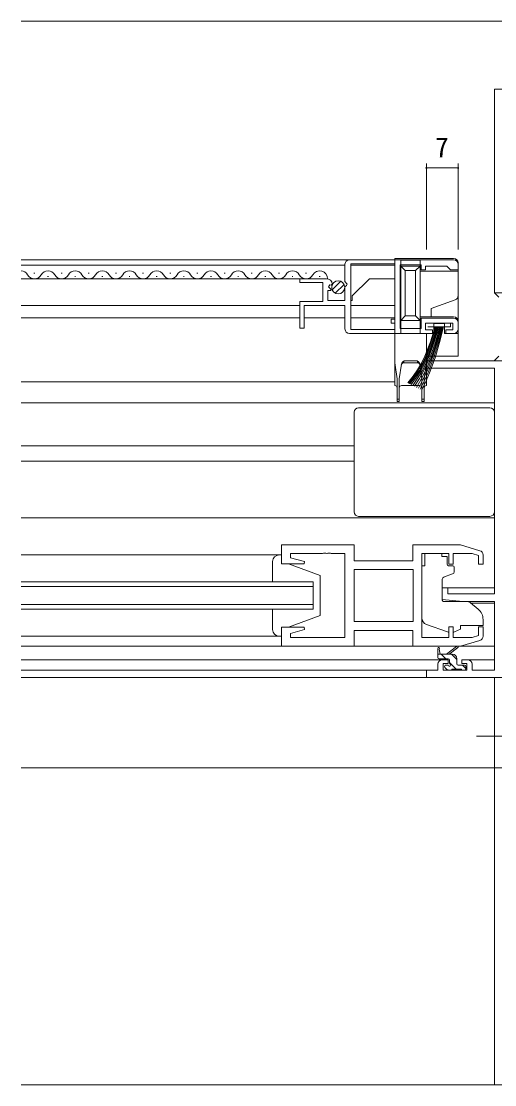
# Model space of a CAD drawing. Units: millimetres, scale not verified. Extents: x -567 to 567, y -403 to 403.
# Drawn here: x 260.3 to 364.8, y -238.5 to -3.5 of the extents above; entities that cross this region are included whole.
import ezdxf
from ezdxf.enums import TextEntityAlignment as Align

# ---------------------------------------------------------------- set-up
doc = ezdxf.new("R2010")
doc.units = ezdxf.units.MM
doc.header["$LTSCALE"] = 2
doc.linetypes.add('USER2', pattern=[13, 10, -1, 1, -1])
for name, color, linetype, lineweight in [('0-3_YKK_11', 7, 'Continuous', 18), ('0-4_YKK_12', 2, 'Continuous', 18), ('0-5_YSS_K', 3, 'Continuous', 18), ('0-6_YKK_13', 4, 'Continuous', 18), ('0-7_YKK_D', 6, 'Continuous', 18)]:
    doc.layers.add(name, color=color, linetype=linetype, lineweight=lineweight)
doc.styles.add('ＭＳ ゴシック', font='')
doc.styles.get('ＭＳ ゴシック').set_extended_font_data('MS Gothic')

msp = doc.modelspace()

# ---------------------------------------------------------------- linework, layer by layer
at = {"layer": '0-3_YKK_11'}
for p, q in [((332.762, -56.201), (355.762, -56.201)), ((331.762, -61.032), (331.762, -57.201)), ((333.062, -71.601), (333.062, -57.101)), ((333.062, -57.101), (342.762, -57.101)), ((333.062, -71.601), (333.062, -57.101)), ((342.762, -57.101), (342.762, -69.301)), ((343.962, -57.301), (343.962, -71.401)), ((348.562, -57.301), (343.962, -57.301)), ((348.562, -58.401), (348.562, -57.301)), ((349.562, -58.401), (348.562, -58.401)), ((349.562, -57.601), (349.562, -58.401)), ((354.262, -57.601), (349.562, -57.601)), ((354.762, -58.101), (354.262, -57.601)), ((355.062, -58.401), (354.762, -58.101)), ((356.762, -58.401), (355.062, -58.401)), ((356.762, -57.201), (356.762, -58.401)), ((321.762, -60.401), (327.667, -60.401)), ((321.762, -61.201), (321.762, -60.401)), ((332.215, -61.572), (331.762, -61.032)), ((326.862, -61.201), (321.762, -61.201)), ((326.862, -65.401), (326.862, -61.201)), ((327.962, -63.001), (327.962, -65.201)), ((328.579, -63.001), (327.962, -63.001)), ((328.391, -61.708), (328.121, -62.177)), ((328.121, -62.177), (328.686, -62.742)), ((328.71, -61.794), (328.391, -61.708)), ((328.686, -62.742), (328.579, -63.001)), ((328.961, -61.582), (328.71, -61.794)), ((331.762, -62.201), (332.062, -61.901)), ((331.762, -65.201), (331.762, -62.201)), ((332.062, -61.901), (332.215, -61.572)), ((321.762, -65.401), (326.862, -65.401)), ((321.762, -71.301), (321.762, -65.401)), ((327.962, -65.201), (331.762, -65.201)), ((322.762, -66.301), (322.762, -71.301)), ((331.762, -66.301), (322.762, -66.301)), ((331.762, -71.501), (331.762, -66.301)), ((341.962, -69.301), (341.962, -70.201)), ((342.762, -69.301), (341.962, -69.301)), ((341.962, -70.201), (342.762, -70.201)), ((342.762, -70.201), (342.762, -71.601)), ((348.562, -69.101), (355.762, -69.101)), ((348.562, -71.401), (348.562, -69.101)), ((349.562, -70.201), (349.562, -71.701)), ((355.562, -70.201), (349.562, -70.201)), ((355.562, -71.701), (355.562, -70.201)), ((356.762, -70.101), (356.762, -71.501)), ((322.762, -71.301), (321.762, -71.301)), ((351.062, -72.501), (332.762, -72.501)), ((342.762, -71.601), (333.062, -71.601)), ((343.962, -71.401), (348.562, -71.401)), ((349.562, -71.701), (351.062, -71.701)), ((351.062, -71.701), (351.062, -72.501)), ((354.062, -71.701), (355.562, -71.701)), ((354.062, -72.501), (354.062, -71.701)), ((355.762, -72.501), (354.062, -72.501)), ((349.764, -78.501), (349.764, -80.131)), ((374.764, -78.501), (349.764, -78.501)), ((349.764, -80.131), (364.764, -80.131)), ((364.764, -80.131), (364.764, -130.001)), ((317.764, -119.201), (317.764, -123.401)), ((333.764, -119.201), (317.764, -119.201)), ((333.764, -122.701), (333.764, -119.201)), ((346.764, -119.201), (346.764, -122.701)), ((357.264, -119.201), (346.764, -119.201)), ((361.552, -120.487), (357.264, -119.201)), ((319.694, -121.131), (326.806, -121.131)), ((319.694, -122.048), (319.694, -121.131)), ((322.793, -122.878), (319.694, -122.048)), ((326.806, -121.131), (326.989, -121.011)), ((326.989, -121.011), (327.539, -121.011)), ((327.539, -121.011), (327.722, -121.131)), ((327.722, -121.131), (327.806, -121.131)), ((327.806, -121.131), (327.989, -121.011)), ((327.989, -121.011), (328.539, -121.011)), ((328.539, -121.011), (328.722, -121.131)), ((328.722, -121.131), (331.764, -121.131)), ((331.764, -121.131), (331.764, -139.671)), ((348.764, -121.131), (354.664, -121.131)), ((348.764, -139.671), (348.764, -121.131)), ((354.664, -121.131), (354.664, -123.501)), ((355.664, -121.131), (359.869, -121.131)), ((355.664, -123.501), (355.664, -121.131)), ((359.869, -121.131), (361.264, -121.549)), ((361.264, -121.549), (361.264, -123.501)), ((362.264, -123.501), (362.264, -121.445)), ((317.764, -123.401), (322.725, -123.401)), ((322.725, -123.401), (322.793, -122.878)), ((346.764, -122.701), (333.764, -122.701)), ((354.664, -123.501), (355.664, -123.501)), ((361.264, -123.501), (362.264, -123.501)), ((333.764, -124.631), (333.764, -136.171)), ((346.834, -124.631), (333.764, -124.631)), ((346.834, -136.171), (346.834, -124.631)), ((353.264, -128.701), (353.264, -131.307)), ((354.464, -128.701), (353.264, -128.701)), ((354.464, -130.001), (354.464, -128.701)), ((353.264, -131.307), (357.764, -131.701)), ((364.764, -130.001), (354.464, -130.001)), ((357.764, -131.701), (364.764, -131.701)), ((364.764, -131.701), (364.764, -146.871)), ((333.764, -136.171), (346.834, -136.171)), ((333.764, -136.171), (346.834, -136.171)), ((317.764, -137.401), (317.764, -141.601)), ((322.725, -137.401), (317.764, -137.401)), ((319.694, -138.753), (322.793, -137.923)), ((322.793, -137.923), (322.725, -137.401)), ((333.764, -138.101), (346.764, -138.101)), ((333.764, -141.601), (333.764, -138.101)), ((346.764, -138.101), (346.764, -141.601)), ((354.664, -137.301), (354.664, -139.671)), ((355.664, -137.301), (354.664, -137.301)), ((355.664, -139.671), (355.664, -137.301)), ((361.264, -137.301), (361.264, -139.252)), ((362.264, -137.301), (361.264, -137.301)), ((362.264, -139.357), (362.264, -137.301)), ((319.694, -139.671), (319.694, -138.753)), ((331.764, -139.671), (319.694, -139.671)), ((354.664, -139.671), (348.764, -139.671)), ((359.869, -139.671), (355.664, -139.671)), ((357.264, -141.601), (361.552, -140.314)), ((361.264, -139.252), (359.869, -139.671)), ((317.764, -141.601), (333.764, -141.601)), ((346.764, -141.601), (357.264, -141.601)), ((352.264, -145.601), (352.264, -146.871)), ((354.564, -144.601), (353.264, -144.601)), ((353.464, -145.401), (354.564, -145.401)), ((353.464, -146.871), (353.464, -145.401)), ((354.564, -145.401), (354.564, -144.601)), ((357.564, -144.601), (357.564, -145.401)), ((358.864, -144.601), (357.564, -144.601)), ((357.564, -145.401), (358.664, -145.401)), ((358.664, -145.401), (358.664, -146.871)), ((359.864, -146.871), (359.864, -145.601)), ((349.764, -146.871), (349.764, -148.501)), ((352.264, -146.871), (349.764, -146.871)), ((358.664, -146.871), (353.464, -146.871)), ((364.764, -146.871), (359.864, -146.871)), ((349.764, -148.501), (374.764, -148.501)), ((364.764, -148.501), (374.764, -148.501)), ((364.764, -168.501), (364.764, -148.501)), ((367.764, -168.501), (364.764, -168.501))]:
    msp.add_line(p, q, dxfattribs=at)
for centre, radius, start, end in [((332.762, -57.201), 1, 90.00001, 179.99999), ((355.762, -57.201), 1, 0.00001, 89.99999), ((327.667, -61.701), 1.3, 5.2159, 90.00002), ((355.762, -70.101), 1, 0.00001, 89.99999), ((332.762, -71.501), 1, 180.00001, 269.99999), ((355.762, -71.501), 1, 270.00001, 359.99999), ((361.264, -121.445), 1, 359.99996, 73.30074), ((361.264, -139.357), 1, 286.69926, 0.00004), ((353.264, -145.601), 1, 90.00001, 179.99999), ((358.864, -145.601), 1, 0.00001, 89.99999)]:
    msp.add_arc(centre, radius, start, end, dxfattribs=at)
at = {"layer": '0-4_YKK_12'}
for p, q in [((260.264, -3.502), (381.764, -3.502)), ((342.765, -56.201), (260.264, -56.201)), ((331.762, -57.401), (260.264, -57.401)), ((333.062, -57.401), (342.765, -57.401)), ((342.765, -57.392), (342.764, -69.028)), ((322.162, -60.401), (260.264, -60.401)), ((263.267, -59.141), (263.067, -59.141)), ((266.267, -59.901), (266.067, -59.901)), ((269.267, -59.141), (269.067, -59.141)), ((272.267, -59.901), (272.067, -59.901)), ((275.267, -59.141), (275.067, -59.141)), ((278.267, -59.901), (278.067, -59.901)), ((281.267, -59.141), (281.067, -59.141)), ((284.267, -59.901), (284.067, -59.901)), ((287.267, -59.141), (287.067, -59.141)), ((290.267, -59.901), (290.067, -59.901)), ((293.267, -59.141), (293.067, -59.141)), ((296.267, -59.901), (296.067, -59.901)), ((299.267, -59.141), (299.067, -59.141)), ((302.267, -59.901), (302.067, -59.901)), ((305.267, -59.141), (305.067, -59.141)), ((308.267, -59.901), (308.067, -59.901)), ((311.267, -59.141), (311.067, -59.141)), ((314.267, -59.901), (314.067, -59.901)), ((317.267, -59.141), (317.067, -59.141)), ((320.267, -59.901), (320.067, -59.901)), ((323.267, -59.141), (323.067, -59.141)), ((326.267, -59.901), (326.067, -59.901)), ((333.362, -64.201), (337.162, -60.401)), ((337.162, -60.401), (342.764, -60.401)), ((333.362, -65.201), (333.062, -65.201)), ((333.362, -65.201), (333.362, -64.201)), ((321.762, -66.301), (260.264, -66.301)), ((333.062, -66.301), (342.763, -66.301)), ((342.762, -66.401), (342.762, -83.201)), ((321.762, -69.001), (260.264, -69.001)), ((322.762, -69.001), (331.762, -69.001)), ((333.062, -69.001), (342.763, -69.001)), ((260.264, -83.201), (342.762, -83.201)), ((260.264, -87.801), (364.764, -87.801)), ((260.264, -97.301), (333.764, -97.301)), ((260.264, -100.701), (333.764, -100.701)), ((260.264, -113.201), (364.764, -113.201)), ((324.764, -127.401), (260.264, -127.401)), ((260.264, -128.401), (324.764, -128.401)), ((324.764, -133.401), (324.764, -127.401)), ((353.264, -128.701), (364.764, -128.701)), ((324.764, -132.401), (260.264, -132.401)), ((260.264, -133.401), (324.764, -133.401)), ((359.641, -132.101), (364.764, -132.101)), ((260.264, -141.601), (318.264, -141.601)), ((260.264, -144.601), (353.264, -144.601)), ((358.864, -144.601), (364.764, -144.601)), ((350.064, -146.871), (260.264, -146.871)), ((260.264, -148.501), (350.064, -148.501)), ((260.264, -168.501), (365.059, -168.501))]:
    msp.add_line(p, q, dxfattribs=at)
for centre, start, end in [((260.167, -60.359), 29.20254, 86.744), ((266.167, -60.359), 29.20254, 150.79746), ((272.167, -60.359), 29.20254, 150.79746), ((278.167, -60.359), 29.20254, 150.79746), ((284.167, -60.359), 29.20254, 150.79746), ((290.167, -60.359), 29.20254, 150.79746), ((296.167, -60.359), 29.20254, 150.79746), ((302.167, -60.359), 29.20254, 150.79746), ((308.167, -60.359), 29.20254, 150.79746), ((314.167, -60.359), 29.20254, 150.79746), ((320.167, -60.359), 29.20254, 150.79746), ((326.167, -60.359), 358.00266, 150.79746), ((263.167, -58.682), 209.20254, 330.79746), ((269.167, -58.682), 209.20254, 330.79746), ((275.167, -58.682), 209.20254, 330.79746), ((281.167, -58.682), 209.20254, 330.79746), ((287.167, -58.682), 209.20254, 330.79746), ((293.167, -58.682), 209.20254, 330.79746), ((299.167, -58.682), 209.20254, 330.79746), ((305.167, -58.682), 209.20254, 330.79746), ((311.167, -58.682), 209.20254, 330.79746), ((317.167, -58.682), 209.20254, 330.79746), ((323.167, -58.682), 209.20254, 330.79746)]:
    msp.add_arc(centre, 1.718, start, end, dxfattribs=at)
at = {"layer": '0-5_YSS_K'}
for p, q in [((364.764, -63.503), (364.764, -18.503)), ((364.764, -18.503), (409.764, -18.503)), ((365.764, -64.503), (364.764, -63.503)), ((371.764, -63.503), (364.764, -63.503)), ((365.764, -77.5), (364.764, -78.5)), ((364.764, -168.501), (367.764, -168.5)), ((364.764, -168.501), (364.764, -238.5)), ((364.764, -238.5), (260.264, -238.5)), ((364.764, -238.5), (389.764, -238.5))]:
    msp.add_line(p, q, dxfattribs=at)
at = {"layer": '0-6_YKK_13'}
for p, q in [((342.764, -72.501), (342.764, -55.901)), ((342.764, -55.901), (355.764, -55.901)), ((344.064, -56.301), (344.064, -57.601)), ((344.064, -56.301), (348.364, -56.301)), ((348.364, -57.601), (348.364, -56.301)), ((348.364, -57.601), (344.064, -57.601)), ((344.064, -57.601), (344.064, -69.601)), ((344.064, -57.601), (345.064, -58.601)), ((345.064, -68.601), (345.064, -58.601)), ((348.364, -58.701), (356.764, -58.701)), ((356.764, -56.901), (356.764, -58.701)), ((356.764, -58.701), (356.764, -64.1)), ((328.938, -62.86), (330.836, -60.963)), ((329.619, -63.593), (331.569, -61.644)), ((345.064, -68.601), (344.064, -69.601)), ((344.064, -72.501), (344.064, -69.601)), ((344.064, -69.601), (348.364, -69.601)), ((347.364, -68.601), (345.064, -68.601)), ((347.364, -68.601), (348.364, -69.601)), ((350.764, -68.801), (348.364, -68.801)), ((348.364, -69.601), (348.364, -72.501)), ((350.062, -70.201), (355.062, -70.201)), ((355.764, -68.801), (350.764, -68.801)), ((355.062, -70.201), (355.062, -71.051)), ((342.764, -79.001), (342.764, -72.501)), ((349.764, -72.501), (351.364, -72.501)), ((355.062, -71.051), (350.062, -71.051)), ((351.702, -71.051), (350.617, -74.322)), ((351.902, -71.051), (350.832, -74.354)), ((352.102, -71.051), (351.054, -74.38)), ((352.302, -71.051), (351.276, -74.393)), ((352.502, -71.051), (351.492, -74.393)), ((352.702, -71.051), (351.721, -74.41)), ((352.902, -71.051), (351.974, -74.427)), ((353.102, -71.051), (352.182, -74.433)), ((353.302, -71.051), (352.43, -74.456)), ((353.502, -71.051), (352.641, -74.468)), ((353.764, -72.501), (356.764, -72.501)), ((356.764, -72.501), (356.764, -77.501)), ((350.617, -74.322), (349.374, -77.505)), ((350.832, -74.354), (349.593, -77.564)), ((351.054, -74.38), (349.834, -77.613)), ((351.276, -74.393), (350.07, -77.64)), ((351.492, -74.393), (350.315, -77.652)), ((351.721, -74.41), (350.584, -77.698)), ((351.974, -74.427), (350.888, -77.736)), ((352.182, -74.433), (351.129, -77.762)), ((352.43, -74.456), (351.415, -77.81)), ((352.641, -74.468), (351.659, -77.842)), ((349.374, -77.505), (348.643, -79.035)), ((356.764, -77.501), (349.764, -77.501)), ((342.764, -84.001), (342.764, -79.001)), ((342.764, -79.001), (343.264, -82.501)), ((343.764, -82.501), (344.222, -79.296)), ((344.698, -79.001), (344.841, -78.501)), ((344.698, -79.001), (347.831, -79.001)), ((347.688, -78.501), (344.841, -78.501)), ((347.688, -78.501), (347.831, -79.001)), ((348.643, -79.035), (347.813, -80.51)), ((348.858, -79.104), (348.018, -80.586)), ((349.106, -79.163), (348.271, -80.654)), ((348.306, -79.296), (348.764, -82.501)), ((349.345, -79.198), (348.507, -80.695)), ((349.612, -79.224), (348.805, -80.746)), ((349.593, -77.564), (348.858, -79.104)), ((349.834, -77.613), (349.106, -79.163)), ((350.584, -77.698), (349.137, -80.843)), ((349.264, -82.501), (349.764, -79.001)), ((350.07, -77.64), (349.345, -79.198)), ((350.888, -77.736), (349.484, -80.918)), ((350.315, -77.652), (349.612, -79.224)), ((349.764, -79.001), (349.764, -84.001)), ((351.129, -77.762), (349.807, -81)), ((351.415, -77.81), (350.115, -81.103)), ((351.659, -77.842), (350.432, -81.155)), ((346.855, -81.933), (345.664, -83.435)), ((347.044, -82.018), (345.861, -83.529)), ((347.3, -82.089), (346.087, -83.648)), ((347.527, -82.162), (346.345, -83.778)), ((347.813, -80.51), (346.855, -81.933)), ((348.018, -80.586), (347.044, -82.018)), ((348.271, -80.654), (347.3, -82.089)), ((348.507, -80.695), (347.527, -82.162)), ((348.805, -80.746), (347.86, -82.271)), ((349.137, -80.843), (348.227, -82.411)), ((349.484, -80.918), (348.604, -82.553)), ((349.807, -81), (348.979, -82.689)), ((350.115, -81.103), (349.307, -82.852)), ((350.432, -81.155), (349.66, -82.93)), ((343.264, -82.501), (343.264, -87.001)), ((343.764, -87.001), (343.764, -82.501)), ((348.264, -84.001), (344.264, -84.001)), ((347.86, -82.271), (346.722, -83.968)), ((348.227, -82.411), (347.107, -84.162)), ((348.604, -82.553), (347.566, -84.393)), ((348.979, -82.689), (347.981, -84.603)), ((349.307, -82.852), (348.365, -84.796)), ((349.66, -82.93), (348.727, -84.978)), ((348.764, -82.501), (348.764, -87.001)), ((349.264, -87.001), (349.264, -82.501)), ((363.764, -88.901), (334.764, -88.901)), ((343.764, -87.001), (343.264, -87.001)), ((343.264, -87.001), (343.264, -87.501)), ((343.264, -87.501), (343.764, -87.501)), ((343.764, -87.501), (343.764, -87.001)), ((349.264, -87.001), (348.764, -87.001)), ((348.764, -87.001), (348.764, -87.501)), ((348.764, -87.501), (349.264, -87.501)), ((349.264, -87.501), (349.264, -87.001)), ((333.764, -89.901), (333.764, -111.901)), ((364.764, -111.901), (364.764, -89.901)), ((334.764, -112.901), (363.764, -112.901)), ((260.264, -121.401), (317.764, -121.401)), ((317.264, -121.401), (317.764, -121.401)), ((317.764, -121.401), (317.764, -123.401)), ((349.364, -121.131), (349.364, -121.801)), ((353.164, -121.131), (349.364, -121.131)), ((349.364, -122.801), (349.364, -121.801)), ((353.164, -121.131), (353.164, -121.801)), ((353.164, -121.801), (354.334, -121.801)), ((354.334, -122.801), (354.334, -121.801)), ((315.764, -127.401), (315.764, -122.901)), ((317.764, -123.401), (319.264, -123.401)), ((319.264, -123.401), (326.264, -126.001)), ((348.764, -135.356), (348.764, -123.801)), ((349.364, -123.801), (348.764, -123.801)), ((349.364, -123.801), (349.364, -122.801)), ((354.334, -122.801), (354.334, -123.501)), ((354.634, -123.801), (355.564, -123.801)), ((355.864, -124.101), (355.864, -125.15)), ((326.264, -126.001), (326.264, -134.801)), ((353.264, -126.797), (353.264, -131.403)), ((355.535, -125.62), (353.535, -126.348)), ((315.764, -137.901), (315.764, -133.401)), ((353.481, -131.702), (358.867, -131.749)), ((359.501, -131.983), (361.193, -133.403)), ((319.264, -137.401), (326.264, -134.801)), ((362.264, -135.701), (362.264, -137.001)), ((317.764, -137.401), (317.764, -139.401)), ((319.264, -137.401), (317.764, -137.401)), ((354.392, -138.441), (349.755, -136.767)), ((355.958, -138.407), (357.264, -137.798)), ((357.264, -137.001), (357.264, -137.301)), ((362.264, -137.001), (357.264, -137.001)), ((357.264, -137.301), (357.264, -137.798)), ((260.264, -139.401), (317.764, -139.401)), ((317.764, -139.401), (317.264, -139.401)), ((333.264, -141.601), (347.264, -141.601)), ((333.264, -141.601), (347.264, -141.601)), ((352.264, -144.071), (352.264, -142.071)), ((352.564, -142.244), (352.763, -143.371)), ((354.164, -143.371), (356.382, -141.688)), ((354.764, -143.371), (356.584, -141.97)), ((357.191, -141.601), (364.764, -141.601)), ((357.191, -141.601), (364.764, -141.601)), ((355.464, -143.371), (352.264, -143.371)), ((354.564, -144.371), (352.564, -144.371)), ((354.039, -144.371), (353.039, -143.371)), ((354.864, -145.31), (354.864, -144.671)), ((356.339, -146.671), (354.864, -145.196)), ((356.464, -144.551), (355.284, -143.371)), ((356.464, -145.471), (356.464, -144.371)), ((354.352, -146.783), (353.852, -146.283)), ((354.064, -145.771), (354.403, -145.771)), ((355.164, -146.871), (354.564, -146.871)), ((357.464, -146.671), (355.364, -146.671)), ((356.764, -145.771), (358.164, -145.771)), ((358.164, -146.871), (357.664, -146.871)), ((358.464, -146.551), (357.684, -145.771)), ((358.464, -146.071), (358.464, -146.571))]:
    msp.add_line(p, q, dxfattribs=at)
at = {"layer": '0-6_YKK_13', "linetype": 'USER2'}
msp.add_line((373.202, -161.5), (360.831, -161.5), dxfattribs=at)
at = {"layer": '0-6_YKK_13'}
for points in [[(345.064, -58.601), (347.364, -58.601), (347.364, -68.601)], [(348.364, -69.601), (348.364, -57.601), (347.364, -58.601)], [(356.106, -65.04), (350.764, -66.984), (350.764, -68.801)], [(356.764, -64.1), (356.764, -69.801), (356.764, -72.501)], [(351.364, -72.501), (351.364, -70.301), (353.764, -70.301), (353.764, -72.501)], [(342.764, -72.501), (349.764, -72.501), (349.764, -79.001)]]:
    msp.add_lwpolyline(points, dxfattribs=at)
msp.add_circle((330.276, -62.3), 1.45, dxfattribs=at)
for centre, radius, start, end in [((355.764, -56.901), 1, 0, 90), ((355.764, -64.1), 1, 290, 0), ((355.764, -69.801), 1, 0, 90), ((344.698, -79.501), 0.5, 90, 171.8699), ((345.654, -79.772), 1.509, 122.61963, 161.62012), ((346.874, -79.772), 1.509, 18.37988, 57.38037), ((347.831, -79.501), 0.5, 8.1301, 90), ((342.764, -84.501), 0.5, 0, 90), ((344.264, -84.501), 0.5, 90, 180), ((348.264, -84.501), 0.5, 0, 90), ((349.764, -84.501), 0.5, 90, 180), ((334.764, -89.901), 1, 90, 180), ((363.764, -89.901), 1, 0, 90), ((334.764, -111.901), 1, 180, 270), ((363.764, -111.901), 1, 270, 0), ((317.264, -122.901), 1.5, 90, 180), ((354.634, -123.501), 0.3, 180, 270), ((355.564, -124.101), 0.3, 360, 90), ((353.764, -126.797), 0.5, 110, 180), ((355.364, -125.15), 0.5, 290, 360), ((353.564, -131.403), 0.3, 180, 269.5), ((358.858, -132.749), 1, 50, 89.5), ((359.264, -135.701), 3, 360, 50), ((350.264, -135.356), 1.5, 180, 250.14674), ((317.264, -137.901), 1.5, 180, 270), ((354.732, -137.501), 1, 250.14674, 266.11316), ((355.535, -137.501), 1, 277.40692, 295), ((352.464, -142.071), 0.2, 300, 180), ((356.564, -141.771), 0.2, 275.58289, 155.58289), ((352.564, -144.071), 0.3, 180, 270), ((354.564, -144.671), 0.3, 0, 90), ((354.864, -145.771), 0.25, 213.05573, 56.94427), ((355.164, -145.31), 0.3, 180, 236.94427), ((355.464, -144.371), 1, 0, 90), ((356.764, -145.471), 0.3, 180, 270), ((354.064, -146.071), 0.3, 90, 225), ((354.564, -146.571), 0.3, 225, 270), ((354.403, -146.071), 0.3, 33.05573, 90), ((355.164, -146.671), 0.2, 270, 0), ((357.664, -146.671), 0.2, 180, 270), ((358.164, -146.071), 0.3, 0, 90), ((358.164, -146.571), 0.3, 270, 0)]:
    msp.add_arc(centre, radius, start, end, dxfattribs=at)
at = {"layer": '0-7_YKK_D'}
for p, q in [((349.762, -53.901), (349.762, -34.901)), ((356.762, -53.901), (356.762, -34.901)), ((356.762, -35.901), (349.762, -35.901))]:
    msp.add_line(p, q, dxfattribs=at)
for centre, start, end in [((349.762, -35.901), 0, 180), ((349.762, -35.901), 180, 0), ((356.762, -35.901), 0, 180), ((356.762, -35.901), 180, 0)]:
    msp.add_arc(centre, 0.106, start, end, dxfattribs=at)

# ---------------------------------------------------------------- texts
at = {"layer": '0-7_YKK_D', "color": 7, "style": 'ＭＳ ゴシック'}
msp.add_text('7', height=4.399, dxfattribs=at).set_placement((351.662, -34.901), align=Align.BOTTOM_LEFT)

doc.saveas('drawing.dxf')
